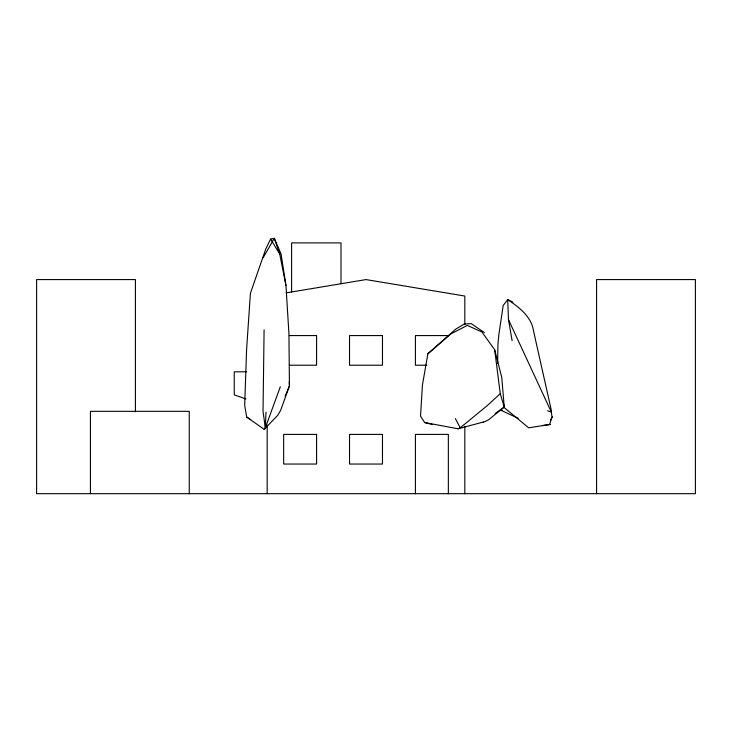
<?xml version="1.0" encoding="UTF-8"?>
<svg xmlns="http://www.w3.org/2000/svg" width="732" height="732" viewBox="0 0 732 732"><rect width="100%" height="100%" fill="white"/><g stroke="black" fill="none" stroke-linecap="round" stroke-linejoin="round"><path stroke-width="1.1" d="M264.096 329.821L263.026 411.366L265.332 427.808L264.188 429.355L246.666 417.002L244.68 405.253L246.593 349.539L250.408 293.285L265.844 248.825L270.593 239.108L274.29 238.312L281.051 253.94L285.947 285.407L288.93 333.646L289.442 385.938L280.658 410.323L277.62 415.447L264.188 429.355M497.632 363.465L497.934 344.461L498.849 334.625L503.195 305.491L507.697 299.608L512.894 302.133M266 412.125L265.332 427.808L280.31 386.78M484.428 332.612L471.216 323.626L464.262 324.02L455.615 329.226L427.881 353.776L422.419 385.16L420.525 416.151L424.642 422.529L432.173 424.487M285.178 396.158L289.442 385.938L289.241 381.729M550.656 420.278L552.486 416.737M263.163 257.737L274.29 238.312L279.706 253.94L285.947 285.407M427.881 353.776L450.848 333.911L467.355 325.383L481.94 332.026L494.658 349.731L500.267 393.688L487.183 405.665L460.245 427.808L458.113 428.787L424.642 422.529M494.658 349.731L501.731 377.282L504.247 407.038L488.491 419.866L482.928 422.529M495.207 413.543L504.247 407.038L503.744 404.759M483.44 422.007L458.113 428.787M286.267 292.864L366 279.578L464.82 296.048L464.82 324.605M551.388 410.542L533.601 331.267C531.597 316.709 519.079 307.22 507.697 299.608L508.484 319.637L551.361 412.098L551.946 416.773L549.65 424.331L550.199 424.45L528.678 427.808L503.717 407.184M502.445 410.423L501.557 410.551L518.274 418.32M542.485 425.53L550.199 424.45M289.332 335.576L316.59 335.576L316.59 365.222L289.332 365.222M448.35 335.576L415.41 335.576L415.41 365.222L426.765 365.222M246.739 371.81L234.24 371.81L234.24 394.868L245.925 398.958M547.554 410.78L551.361 412.098M246.666 417.002L250.637 419.637M279.706 253.94L270.593 239.108M455.377 418.622L460.245 427.808M500.267 393.688L504.247 407.038M508.484 319.637L512.126 340.746M596.58 493.688L596.58 279.578L695.4 279.578L695.4 493.688L36.6 493.688L36.6 279.578L135.42 279.578L135.42 411.686M464.82 426.28L464.82 493.688M448.35 493.688L448.35 434.396L415.41 434.396L415.41 493.688M341.002 283.742L341.002 242.905L291.592 242.905L291.592 291.977M267.18 425.136L267.18 493.688M189.249 493.688L189.249 411.338L90.429 411.338L90.429 493.688M382.47 335.576L349.53 335.576L349.53 365.222L382.47 365.222L382.47 335.576M316.59 434.396L283.65 434.396L283.65 464.042L316.59 464.042L316.59 434.396M382.47 434.396L349.53 434.396L349.53 464.042L382.47 464.042L382.47 434.396"/></g></svg>
